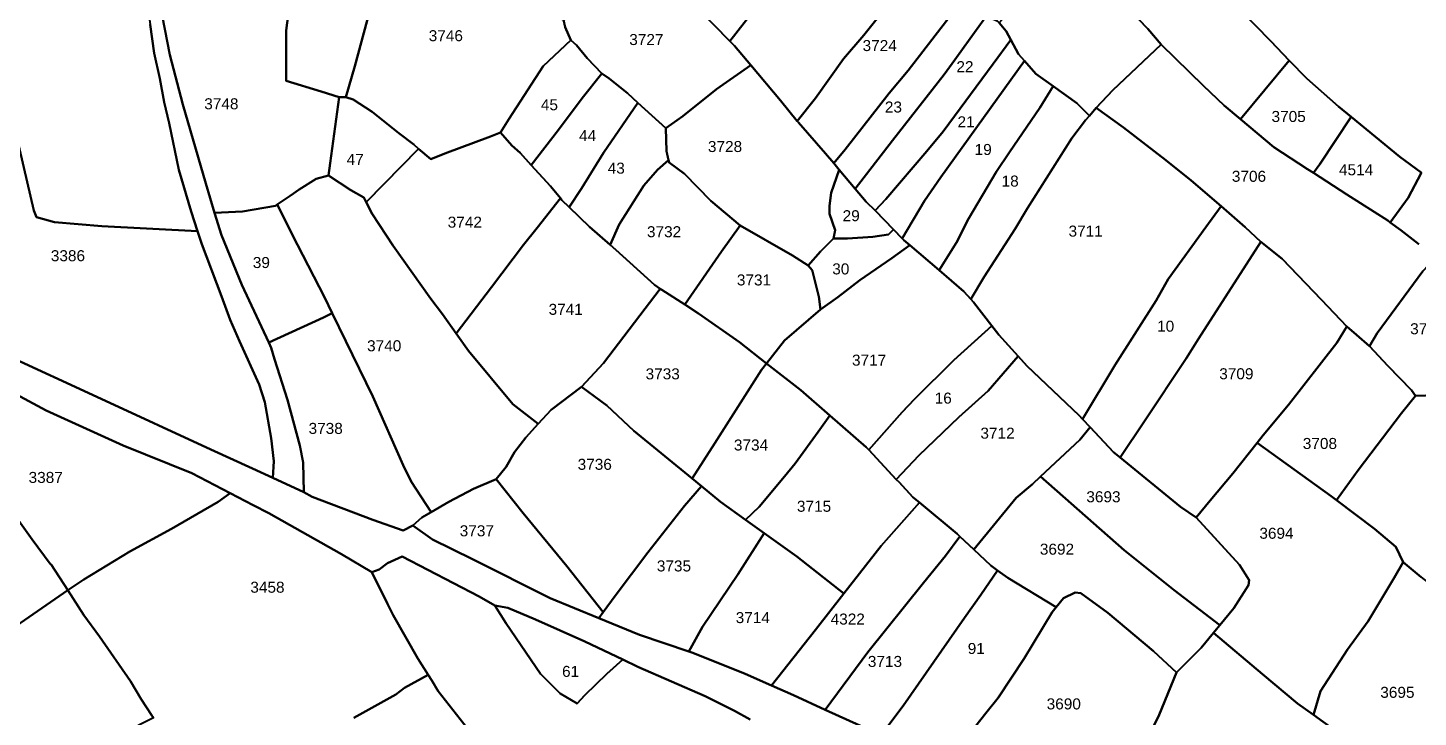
# Model space of a CAD drawing. Header units: inches. Extents: x -210528 to -96779, y -167010 to -59860.
# Drawn here: x -160856 to -144528, y -119961 to -111861 of the extents above; entities that cross this region are included whole.
import ezdxf

# ---------------------------------------------------------------- set-up
doc = ezdxf.new("R2010")
doc.units = ezdxf.units.IN
doc.header["$MEASUREMENT"] = 0
doc.layers.add('PDF7_Geometry', color=9, linetype='Continuous', true_color=0x808080)
doc.layers.add('PDF7_Text', color=7, linetype='Continuous', true_color=0xffffff)
doc.styles.add('PDF Arial', font='arial.ttf')

msp = doc.modelspace()

# ---------------------------------------------------------------- linework, layer by layer
at = {"layer": 'PDF7_Geometry', "color": 1, "lineweight": 40}
for points in [[(-151653, -109610), (-151450, -109725), (-151425, -109754), (-151229, -109975), (-151140, -110066), (-151518, -110578), (-151681, -110780), (-152277, -111585), (-152613, -112016), (-152989, -111632), (-153421, -111230), (-153363, -111029), (-153325, -110818), (-153334, -110741), (-153373, -110706), (-152988, -110291), (-152479, -109735), (-152186, -109384), (-152094, -109428), (-151719, -109572)], [(-150926, -110287), (-150624, -110598), (-150345, -110895), (-150275, -110967), (-150393, -111125), (-150489, -111259), (-151037, -111949), (-151278, -112227), (-151605, -112687), (-151819, -112959), (-152018, -112716), (-152366, -112301), (-152556, -112073), (-152613, -112016), (-152277, -111585), (-151681, -110780), (-151518, -110578), (-151140, -110066)], [(-148239, -111330), (-148009, -111135), (-147606, -110694), (-147048, -111250), (-146625, -111643), (-146260, -112017), (-146042, -112244), (-146616, -112934), (-146808, -112774), (-147048, -112544), (-147548, -112055), (-147702, -111873), (-148154, -111403)], [(-157542, -110786), (-157487, -110798), (-156977, -110961), (-156655, -111037), (-156872, -111776), (-157016, -112312), (-157122, -112677), (-157199, -112677), (-157410, -112609), (-157824, -112485), (-157823, -111891), (-157727, -111172), (-157666, -110758)], [(-149819, -111454), (-150066, -111777), (-150518, -112361), (-150739, -112630), (-151259, -113291), (-151392, -113453), (-151489, -113339), (-151806, -112974), (-151819, -112959), (-151605, -112687), (-151278, -112227), (-151037, -111949), (-150489, -111259), (-150393, -111125), (-150275, -110967), (-150057, -111192)], [(-148731, -111059), (-148650, -110978), (-148239, -111330), (-148154, -111403), (-147702, -111873), (-147548, -112055), (-148115, -112592), (-148308, -112802), (-148388, -112895), (-148538, -112745), (-148814, -112547), (-149019, -112400), (-149151, -112250), (-149221, -112170), (-149310, -112003), (-149365, -111901), (-149450, -111801), (-149297, -111633), (-148999, -111326)], [(-161361, -111037), (-160861, -111123), (-160505, -111191), (-160111, -111248), (-159784, -111306), (-159493, -111361), (-159477, -111411), (-159419, -111823), (-159371, -112159), (-159304, -112456), (-159256, -112734), (-159198, -112983), (-159083, -113529), (-158939, -114018), (-158863, -114252), (-159986, -114191), (-160544, -114143), (-160755, -114085), (-160784, -114008), (-161034, -112944), (-161197, -112178), (-161236, -112005), (-161265, -111852), (-161351, -111258)], [(-155839, -111253), (-155574, -111354), (-155232, -111476), (-154901, -111594), (-154565, -111766), (-154546, -111853), (-154478, -112006), (-154805, -112313), (-155209, -112936), (-155305, -113089), (-155421, -113137), (-155959, -113338), (-156122, -113405), (-156267, -113281), (-156324, -113233), (-156497, -113098), (-156814, -112849), (-157035, -112705), (-157122, -112677), (-157016, -112312), (-156872, -111776), (-156655, -111037), (-156285, -111124), (-155978, -111201)], [(-154565, -111766), (-154132, -111527), (-153796, -111460), (-153767, -111469), (-153584, -111489), (-153527, -111393), (-153421, -111230), (-152989, -111632), (-152613, -112016), (-152556, -112073), (-152366, -112301), (-152768, -112581), (-153162, -112898), (-153364, -113041), (-153692, -112742), (-153815, -112629), (-154027, -112457), (-154113, -112399), (-154286, -112217), (-154411, -112064), (-154478, -112006), (-154546, -111853)], [(-149587, -111705), (-149788, -111987), (-149970, -112237), (-150095, -112409), (-150701, -113185), (-151139, -113751), (-151327, -113530), (-151392, -113453), (-151259, -113291), (-150739, -112630), (-150518, -112361), (-150066, -111777), (-149819, -111454), (-149682, -111604)], [(-149450, -111801), (-149365, -111901), (-149310, -112003), (-149519, -112285), (-150105, -113080), (-150297, -113310), (-150778, -113875), (-150906, -114009), (-151009, -113904), (-151139, -113751), (-150701, -113185), (-150095, -112409), (-149970, -112237), (-149788, -111987), (-149587, -111705), (-149547, -111748), (-149471, -111777)], [(-154113, -112399), (-154344, -112687), (-154623, -113060), (-154943, -113474), (-155075, -113329), (-155171, -113242), (-155305, -113089), (-155209, -112936), (-154805, -112313), (-154478, -112006), (-154411, -112064), (-154286, -112217)], [(-149151, -112250), (-149634, -112917), (-150134, -113617), (-150326, -113895), (-150586, -114335), (-150690, -114229), (-150906, -114009), (-150778, -113875), (-150297, -113310), (-150105, -113080), (-149519, -112285), (-149310, -112003), (-149221, -112170)], [(-151819, -112959), (-151806, -112974), (-151489, -113339), (-151392, -113453), (-151327, -113530), (-151422, -113799), (-151441, -113952), (-151441, -114048), (-151374, -114240), (-151393, -114335), (-151547, -114489), (-151691, -114652), (-151874, -114537), (-152489, -114182), (-152835, -113894), (-153143, -113578), (-153325, -113444), (-153331, -113417), (-153354, -113310), (-153364, -113041), (-153162, -112898), (-152768, -112581), (-152366, -112301), (-152018, -112716)], [(-148814, -112547), (-148971, -112802), (-149327, -113320), (-149480, -113550), (-149807, -114106), (-149951, -114384), (-150154, -114710), (-150496, -114415), (-150567, -114355), (-150586, -114335), (-150326, -113895), (-150134, -113617), (-149634, -112917), (-149151, -112250), (-149019, -112400)], [(-145314, -112906), (-145684, -113464), (-145758, -113566), (-145828, -113522), (-146222, -113263), (-146616, -112934), (-146042, -112244), (-145837, -112458), (-145462, -112784)], [(-153692, -112742), (-154094, -113329), (-154354, -113750), (-154499, -113967), (-154584, -113885), (-154602, -113863), (-154719, -113722), (-154943, -113474), (-154623, -113060), (-154344, -112687), (-154113, -112399), (-154027, -112457), (-153815, -112629)], [(-148388, -112895), (-148433, -112946), (-148596, -113157), (-149115, -113981), (-149259, -114221), (-149625, -114786), (-149782, -115049), (-149865, -114959), (-150154, -114710), (-149951, -114384), (-149807, -114106), (-149480, -113550), (-149327, -113320), (-148971, -112802), (-148814, -112547), (-148538, -112745)], [(-157199, -112677), (-157122, -112677), (-157035, -112705), (-156814, -112849), (-156497, -113098), (-156324, -113233), (-156267, -113281), (-156670, -113693), (-156883, -113911), (-156911, -113856), (-157064, -113769), (-157324, -113597), (-157305, -113453)], [(-153364, -113041), (-153354, -113310), (-153331, -113417), (-153460, -113530), (-153623, -113712), (-153912, -114172), (-154019, -114409), (-154258, -114201), (-154499, -113967), (-154354, -113750), (-154094, -113329), (-153692, -112742)], [(-148388, -112895), (-148308, -112802), (-147990, -113032), (-147491, -113416), (-147193, -113656), (-146841, -113958), (-147020, -114202), (-147462, -114815), (-147606, -115064), (-148087, -115821), (-148469, -116459), (-148510, -116416), (-148741, -116195), (-149125, -115831), (-149227, -115717), (-149452, -115467), (-149534, -115361), (-149750, -115083), (-149782, -115049), (-149625, -114786), (-149259, -114221), (-149115, -113981), (-148596, -113157), (-148433, -112946)], [(-145758, -113566), (-145684, -113464), (-145314, -112906), (-144742, -113378), (-144492, -113560), (-144492, -113570), (-144646, -113857), (-144857, -114147), (-144886, -114125), (-145366, -113819)], [(-156267, -113281), (-156122, -113405), (-155959, -113338), (-155421, -113137), (-155305, -113089), (-155171, -113242), (-155075, -113329), (-154943, -113474), (-154719, -113722), (-154602, -113863), (-154873, -114210), (-155036, -114412), (-155411, -114910), (-155827, -115451), (-155988, -115226), (-156123, -115044), (-156565, -114421), (-156814, -114047), (-156883, -113911), (-156670, -113693)], [(-152489, -114182), (-152710, -114489), (-153141, -115113), (-153412, -114939), (-153430, -114927), (-153498, -114881), (-153950, -114469), (-154019, -114409), (-153912, -114172), (-153623, -113712), (-153460, -113530), (-153331, -113417), (-153325, -113444), (-153143, -113578), (-152835, -113894)], [(-156883, -113911), (-156814, -114047), (-156565, -114421), (-156123, -115044), (-155988, -115226), (-155827, -115451), (-155680, -115658), (-155161, -116281), (-154861, -116513), (-155008, -116674), (-155142, -116846), (-155238, -117019), (-155354, -117162), (-155623, -117277), (-155911, -117431), (-156119, -117550), (-156353, -117191), (-156450, -116999), (-156805, -116194), (-157122, -115542), (-157281, -115213), (-157372, -115025), (-157689, -114411), (-157929, -113938), (-157776, -113836), (-157670, -113760), (-157468, -113635), (-157324, -113597), (-157064, -113769), (-156911, -113856)], [(-151139, -113751), (-151009, -113904), (-150906, -114009), (-150690, -114229), (-150749, -114288), (-150932, -114316), (-151230, -114335), (-151393, -114335), (-151374, -114240), (-151441, -114048), (-151441, -113952), (-151422, -113799), (-151327, -113530)], [(-158662, -114036), (-158333, -114018), (-157949, -113951), (-157929, -113938), (-157689, -114411), (-157372, -115025), (-157281, -115213), (-157382, -115264), (-158026, -115557), (-158343, -114881), (-158583, -114296)], [(-154499, -113967), (-154258, -114201), (-154019, -114409), (-153950, -114469), (-153498, -114881), (-153430, -114927), (-154094, -115802), (-154354, -116079), (-154710, -116348), (-154861, -116513), (-155161, -116281), (-155680, -115658), (-155827, -115451), (-155411, -114910), (-155036, -114412), (-154873, -114210), (-154602, -113863), (-154584, -113885)], [(-146376, -114374), (-147106, -115515), (-147251, -115745), (-147741, -116483), (-148028, -116911), (-148106, -116847), (-148381, -116553), (-148469, -116459), (-148087, -115821), (-147606, -115064), (-147462, -114815), (-147020, -114202), (-146841, -113958), (-146558, -114202)], [(-152489, -114182), (-151874, -114537), (-151691, -114652), (-151643, -114709), (-151566, -115016), (-151547, -115169), (-151970, -115533), (-152180, -115803), (-152499, -115553), (-152979, -115217), (-153141, -115113), (-152710, -114489)], [(-150586, -114335), (-150567, -114355), (-150496, -114415), (-150711, -114566), (-151086, -114824), (-151345, -115026), (-151547, -115169), (-151566, -115016), (-151643, -114709), (-151691, -114652), (-151547, -114489), (-151393, -114335), (-151230, -114335), (-150932, -114316), (-150749, -114288), (-150690, -114229)], [(-150154, -114710), (-149865, -114959), (-149782, -115049), (-149750, -115083), (-149534, -115361), (-149980, -115764), (-150442, -116224), (-150586, -116377), (-150979, -116821), (-151009, -116789), (-151437, -116416), (-151778, -116118), (-152180, -115803), (-151970, -115533), (-151547, -115169), (-151345, -115026), (-151086, -114824), (-150711, -114566), (-150496, -114415)], [(-146376, -114374), (-146126, -114576), (-145665, -115055), (-145367, -115371), (-145482, -115563), (-146049, -116291), (-146347, -116646), (-146420, -116738), (-146703, -117096), (-146972, -117413), (-147136, -117614), (-147318, -117489), (-148028, -116911), (-147741, -116483), (-147251, -115745), (-147106, -115515)], [(-144328, -114566), (-144117, -114710), (-143761, -114979), (-143463, -115237), (-143877, -115669), (-144290, -116148), (-144319, -116177), (-144559, -116186), (-144607, -116119), (-144886, -115831), (-145098, -115601), (-145011, -115448), (-144473, -114720)], [(-153141, -115113), (-152979, -115217), (-152499, -115553), (-152180, -115803), (-152239, -115878), (-152787, -116741), (-153056, -117156), (-153739, -116597), (-154056, -116300), (-154354, -116079), (-154094, -115802), (-153430, -114927), (-153412, -114939)], [(-158026, -115557), (-157382, -115264), (-157281, -115213), (-157122, -115542), (-156805, -116194), (-156450, -116999), (-156353, -117191), (-156119, -117550), (-156229, -117613), (-156334, -117709), (-156450, -117766), (-156805, -117641), (-157517, -117373), (-157613, -117315), (-157622, -116970), (-157661, -116769), (-157805, -116232), (-157959, -115753), (-157997, -115619)], [(-149227, -115717), (-149577, -116128), (-149923, -116435), (-150394, -116885), (-150657, -117166), (-150979, -116821), (-150586, -116377), (-150442, -116224), (-149980, -115764), (-149534, -115361), (-149452, -115467)], [(-145367, -115371), (-145251, -115467), (-145098, -115601), (-144886, -115831), (-144607, -116119), (-144559, -116186), (-144723, -116387), (-145232, -117058), (-145489, -117410), (-145550, -117365), (-146420, -116738), (-146347, -116646), (-146049, -116291), (-145482, -115563)], [(-148469, -116459), (-148381, -116553), (-148500, -116703), (-148964, -117133), (-149058, -117221), (-149250, -117384), (-149748, -117990), (-149910, -117836), (-149942, -117805), (-150383, -117439), (-150461, -117374), (-150625, -117201), (-150657, -117166), (-150394, -116885), (-149923, -116435), (-149577, -116128), (-149227, -115717), (-149125, -115831), (-148741, -116195), (-148510, -116416)], [(-151437, -116416), (-151576, -116607), (-151845, -116981), (-151970, -117134), (-152268, -117489), (-152429, -117640), (-152720, -117431), (-152944, -117248), (-153056, -117156), (-152787, -116741), (-152239, -115878), (-152180, -115803), (-151778, -116118)], [(-154861, -116513), (-154710, -116348), (-154354, -116079), (-154056, -116300), (-153739, -116597), (-153056, -117156), (-152944, -117248), (-153143, -117479), (-153576, -118025), (-153960, -118533), (-154098, -118725), (-154527, -118188), (-155037, -117565), (-155354, -117162), (-155238, -117019), (-155142, -116846), (-155008, -116674)], [(-150979, -116821), (-150657, -117166), (-150625, -117201), (-150461, -117374), (-150383, -117439), (-150836, -117949), (-151272, -118508), (-151826, -118073), (-152208, -117799), (-152429, -117640), (-152268, -117489), (-151970, -117134), (-151845, -116981), (-151576, -116607), (-151437, -116416), (-151009, -116789)], [(-148028, -116911), (-147318, -117489), (-147136, -117614), (-146626, -118170), (-146511, -118352), (-146520, -118409), (-146694, -118678), (-146858, -118880), (-147395, -118467), (-147981, -117997), (-148964, -117133), (-148500, -116703), (-148381, -116553), (-148106, -116847)], [(-145489, -117410), (-145040, -117748), (-144790, -117959), (-144704, -118141), (-144810, -118323), (-145117, -118831), (-145358, -119167), (-145675, -119656), (-145759, -119932), (-145944, -119799), (-146357, -119454), (-146932, -118971), (-146895, -118927), (-146858, -118880), (-146694, -118678), (-146520, -118409), (-146511, -118352), (-146626, -118170), (-147136, -117614), (-146972, -117413), (-146703, -117096), (-146420, -116738), (-145550, -117365)], [(-155354, -117162), (-155037, -117565), (-154527, -118188), (-154098, -118725), (-154149, -118797), (-154720, -118562), (-155633, -118102), (-156104, -117871), (-156334, -117709), (-156229, -117613), (-156119, -117550), (-155911, -117431), (-155623, -117277)], [(-149748, -117990), (-149250, -117384), (-149058, -117221), (-148964, -117133), (-147981, -117997), (-147395, -118467), (-146858, -118880), (-146895, -118927), (-146932, -118971), (-147078, -119147), (-147366, -119435), (-147636, -119186), (-148174, -118735), (-148491, -118505), (-148558, -118495), (-148693, -118563), (-148779, -118666), (-149346, -118323), (-149468, -118236), (-149548, -118179)], [(-152429, -117640), (-152208, -117799), (-152518, -118284), (-152932, -118897), (-153094, -119188), (-153672, -118993), (-154149, -118797), (-154098, -118725), (-153960, -118533), (-153576, -118025), (-153143, -117479), (-152944, -117248), (-152720, -117431)], [(-149910, -117836), (-150077, -118064), (-150336, -118380), (-150990, -119195), (-151492, -119873), (-151865, -119703), (-152124, -119589), (-151605, -118936), (-151272, -118508), (-150836, -117949), (-150383, -117439), (-149942, -117805)], [(-160386, -118470), (-161256, -119069), (-161506, -119261), (-161881, -119500), (-162169, -119634), (-162331, -119739), (-162477, -119490), (-162621, -119222), (-162790, -118905), (-162582, -118762), (-162352, -118637), (-162131, -118542), (-161919, -118446), (-161765, -118350), (-161640, -118273), (-161400, -118053), (-161102, -117756), (-160983, -117628), (-160804, -117871), (-160593, -118158), (-160583, -118168)], [(-151272, -118508), (-151605, -118936), (-152124, -119589), (-152432, -119453), (-153047, -119204), (-153094, -119188), (-152932, -118897), (-152518, -118284), (-152208, -117799), (-151826, -118073)], [(-149748, -117990), (-149548, -118179), (-149468, -118236), (-149664, -118524), (-149856, -118792), (-150577, -119827), (-150838, -120174), (-151086, -120057), (-151492, -119873), (-150990, -119195), (-150336, -118380), (-150077, -118064), (-149910, -117836)], [(-144704, -118141), (-144492, -118314), (-143771, -118870), (-143464, -119081), (-143348, -119182), (-143416, -119225), (-143656, -119598), (-143762, -119732), (-143858, -119811), (-144089, -120001), (-144383, -120201), (-144483, -120269), (-144906, -120576), (-145021, -120480), (-145531, -120096), (-145759, -119932), (-145675, -119656), (-145358, -119167), (-145117, -118831), (-144810, -118323)], [(-148779, -118666), (-148827, -118725), (-149154, -119272), (-149462, -119732), (-149606, -119914), (-149914, -120305), (-149923, -120316), (-150128, -120516), (-150154, -120498), (-150779, -120201), (-150838, -120174), (-150577, -119827), (-149856, -118792), (-149664, -118524), (-149468, -118236), (-149346, -118323)], [(-160386, -118470), (-160199, -118762), (-160016, -119012), (-159651, -119539), (-159526, -119750), (-159401, -119941), (-159379, -119969), (-159728, -120143), (-160074, -120286), (-160583, -120430), (-160593, -120430), (-160977, -120516), (-161141, -120545), (-161275, -120564), (-161583, -120679), (-161650, -120689), (-161900, -120593), (-162054, -120276), (-162140, -120066), (-162331, -119739), (-162169, -119634), (-161881, -119500), (-161506, -119261), (-161256, -119069)], [(-148779, -118666), (-148693, -118563), (-148558, -118495), (-148491, -118505), (-148174, -118735), (-147636, -119186), (-147366, -119435), (-147568, -119933), (-147803, -120418), (-147828, -120470), (-148107, -121093), (-148128, -121144), (-148491, -121007), (-149116, -120748), (-149376, -120623), (-149914, -120305), (-149606, -119914), (-149462, -119732), (-149154, -119272), (-148827, -118725)], [(-153870, -119282), (-154056, -119453), (-154316, -119702), (-154403, -119798), (-154604, -119683), (-154835, -119453), (-155239, -118859), (-155373, -118648), (-155219, -118677), (-154893, -118811), (-154316, -119070)], [(-147366, -119435), (-147078, -119147), (-146932, -118971), (-146357, -119454), (-145944, -119799), (-145759, -119932), (-145531, -120096), (-145021, -120480), (-144906, -120576), (-144893, -120594), (-145175, -120902), (-145915, -121668), (-145995, -121771), (-146434, -121448), (-146876, -121093), (-147803, -120418), (-147568, -119933)]]:
    msp.add_lwpolyline(points, close=True, dxfattribs=at)
for points in [[(-157727, -111172), (-157823, -111891), (-157824, -112485), (-157410, -112609), (-157199, -112677), (-157305, -113453), (-157324, -113597), (-157468, -113635), (-157670, -113760), (-157776, -113836), (-157929, -113938), (-157949, -113951), (-158333, -114018), (-158662, -114036), (-158766, -113692), (-159035, -112763), (-159188, -112178), (-159304, -111574)], [(-159304, -111574), (-159188, -112178), (-159035, -112763), (-158766, -113692), (-158662, -114036), (-158583, -114296), (-158343, -114881), (-158026, -115557), (-157997, -115619), (-157959, -115753), (-157805, -116232), (-157661, -116769), (-157622, -116970), (-157613, -117315), (-157980, -117147), (-157968, -116951), (-157997, -116683), (-158074, -116261), (-158141, -116050), (-158372, -115542), (-158478, -115293), (-158583, -115015), (-158814, -114402), (-158863, -114252), (-158939, -114018), (-159083, -113529), (-159198, -112983), (-159256, -112734), (-159304, -112456), (-159371, -112159), (-159419, -111823)], [(-144492, -113560), (-144742, -113378), (-145314, -112906), (-145462, -112784), (-145837, -112458), (-146042, -112244), (-146260, -112017), (-146625, -111643)], [(-144473, -114720), (-145011, -115448), (-145098, -115601), (-145251, -115467), (-145367, -115371), (-145665, -115055), (-146126, -114576), (-146376, -114374), (-146558, -114202), (-146841, -113958), (-147193, -113656), (-147491, -113416), (-147990, -113032), (-148308, -112802), (-148115, -112592), (-147548, -112055), (-147048, -112544), (-146808, -112774), (-146616, -112934), (-146222, -113263), (-145828, -113522), (-145758, -113566), (-145366, -113819), (-144886, -114125), (-144857, -114147), (-144732, -114240), (-144521, -114403)], [(-161034, -112944), (-160784, -114008), (-160755, -114085), (-160544, -114143), (-159986, -114191), (-158863, -114252), (-158814, -114402), (-158583, -115015), (-158478, -115293), (-158372, -115542), (-158141, -116050), (-158074, -116261), (-157997, -116683), (-157968, -116951), (-157980, -117147), (-158218, -117037), (-158708, -116817), (-159996, -116222), (-161150, -115686)], [(-144521, -114403), (-144732, -114240), (-144857, -114147), (-144646, -113857), (-144492, -113570)], [(-161150, -115686), (-159996, -116222), (-158708, -116817), (-158218, -117037), (-157980, -117147), (-157613, -117315), (-157517, -117373), (-156805, -117641), (-156450, -117766), (-156334, -117709), (-156104, -117871), (-155633, -118102), (-154720, -118562), (-154149, -118797), (-153672, -118993), (-153094, -119188), (-153047, -119204), (-152432, -119453), (-152124, -119589), (-151865, -119703), (-151492, -119873), (-151086, -120057)], [(-152373, -119987), (-152557, -119885), (-152903, -119712), (-153691, -119367), (-153870, -119282), (-154316, -119070), (-154893, -118811), (-155219, -118677), (-155373, -118648), (-155556, -118542), (-156459, -118073), (-156632, -118149), (-156728, -118226), (-156815, -118255), (-157171, -118044), (-158026, -117565), (-158209, -117469), (-158481, -117328), (-158930, -117095), (-159737, -116769), (-160640, -116357), (-160996, -116165)], [(-160996, -116165), (-160640, -116357), (-159737, -116769), (-158930, -117095), (-158481, -117328), (-158622, -117430), (-158872, -117574), (-159170, -117746), (-159660, -118015), (-160198, -118341), (-160386, -118470), (-160583, -118168), (-160593, -118158), (-160804, -117871), (-160983, -117628)], [(-144492, -118314), (-144704, -118141), (-144790, -117959), (-145040, -117748), (-145489, -117410), (-145232, -117058), (-144723, -116387), (-144559, -116186), (-144319, -116177)], [(-159379, -119969), (-159401, -119941), (-159526, -119750), (-159651, -119539), (-160016, -119012), (-160199, -118762), (-160386, -118470), (-160198, -118341), (-159660, -118015), (-159170, -117746), (-158872, -117574), (-158622, -117430), (-158481, -117328), (-158209, -117469), (-158026, -117565), (-157171, -118044), (-156815, -118255), (-156632, -118629), (-156565, -118763), (-156277, -119271), (-156156, -119462), (-156431, -119616), (-156536, -119692), (-157027, -119970)], [(-155691, -120095), (-156037, -119654), (-156113, -119530), (-156156, -119462), (-156277, -119271), (-156565, -118763), (-156632, -118629), (-156815, -118255), (-156728, -118226), (-156632, -118149), (-156459, -118073), (-155556, -118542), (-155373, -118648), (-155239, -118859), (-154835, -119453), (-154604, -119683), (-154403, -119798), (-154316, -119702), (-154056, -119453), (-153870, -119282), (-153691, -119367), (-152903, -119712), (-152557, -119885), (-152373, -119987)], [(-157027, -119970), (-156536, -119692), (-156431, -119616), (-156156, -119462), (-156113, -119530), (-156037, -119654), (-155691, -120095)]]:
    msp.add_lwpolyline(points, dxfattribs=at)

# ---------------------------------------------------------------- texts
at = {"layer": 'PDF7_Text', "color": 4, "char_height": 129.4, "attachment_point": 7, "rotation": 359.9925, "style": 'PDF Arial'}
for s, insert in [('3746', (-156148, -112020)), ('3727', (-153793, -112065)), ('3724', (-151053, -112136)), ('22', (-149951, -112382)), ('3748', (-158784, -112820)), ('45', (-154831, -112831)), ('23', (-150791, -112858)), ('21', (-149938, -113030)), ('3705', (-146250, -112969)), ('44', (-154382, -113192)), ('3728', (-152869, -113322)), ('19', (-149737, -113357)), ('47', (-157112, -113472)), ('43', (-154046, -113576)), ('4514', (-145458, -113595)), ('18', (-149420, -113728)), ('3706', (-146716, -113672)), ('3742', (-155925, -114211)), ('29', (-151287, -114135)), ('3732', (-153585, -114323)), ('3711', (-148634, -114316)), ('3386', (-160586, -114605)), ('39', (-158214, -114685)), ('3731', (-152529, -114890)), ('30', (-151409, -114760)), ('3741', (-154740, -115235)), ('10', (-147594, -115433)), ('3707', (-144622, -115463)), ('3740', (-156872, -115663)), ('3717', (-151177, -115832)), ('3733', (-153601, -115993)), ('3709', (-146864, -115992)), ('16', (-150206, -116278)), ('3738', (-157559, -116634)), ('3712', (-149669, -116690)), ('3734', (-152564, -116829)), ('3708', (-145883, -116811)), ('3736', (-154399, -117056)), ('3387', (-160847, -117210)), ('3693', (-148425, -117437)), ('3715', (-151824, -117549)), ('3737', (-155784, -117837)), ('3694', (-146393, -117866)), ('3692', (-148971, -118053)), ('3735', (-153469, -118250)), ('3458', (-158243, -118500)), ('3714', (-152543, -118857)), ('4322', (-151428, -118874)), ('91', (-149818, -119220)), ('61', (-154582, -119489)), ('3713', (-150991, -119372)), ('3695', (-144973, -119735)), ('3690', (-148891, -119871))]:
    msp.add_mtext(s, dxfattribs=dict(at, insert=insert))

doc.saveas('drawing.dxf')
